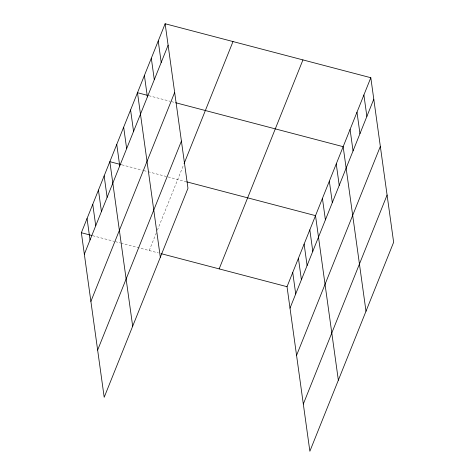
<?xml version="1.0" encoding="UTF-8"?>
<svg xmlns="http://www.w3.org/2000/svg" width="475" height="475" viewBox="0 0 475 475"><rect width="100%" height="100%" fill="white"/><g stroke="black" fill="none" stroke-linecap="round" stroke-linejoin="round"><path stroke-width="0.36" stroke-dasharray="2.38 1.78" d="M149.233 250.545L156.287 232.946M157.368 230.244L183.564 164.902M148.8 95.683L170.014 101.246M171.428 101.62L174.96 102.547M121.861 164.831L142.363 170.21M143.782 170.584L147.315 171.511M148.022 171.695L186.105 181.688M92.673 235.701L113.881 241.27M115.294 241.638L120.246 242.939M120.953 243.123L158.323 252.926"/><path stroke-width="0.71" d="M165.134 23.75L187.969 188.302L104.191 397.284L81.362 232.732L165.134 23.75L370.809 77.716L393.638 242.268L309.866 451.25L287.031 286.698L370.809 77.716M84.336 254.196L168.114 45.208M90.891 301.411L174.663 92.429M97.642 350.063L181.414 141.081M184.092 163.572L233.005 41.557M219.159 268.892L302.937 59.909M290.011 308.156L373.783 99.174M296.56 355.377L380.338 146.395M303.311 404.029L387.089 195.047M148.093 95.499L137.489 92.714L160.324 257.266M175.667 102.731L343.158 146.68L365.993 311.232M121.155 164.647L109.844 161.678L132.679 326.23M186.806 181.872L315.513 215.644L338.348 380.196M81.362 232.732L91.966 235.517M161.12 253.662L287.031 286.698M363.897 94.958L366.872 116.417M356.986 112.195L359.961 133.659M350.075 129.438L353.05 150.896M336.247 163.922L339.227 185.381M329.335 181.165L332.316 202.623M322.424 198.402L325.405 219.866M309.819 229.858L312.793 251.317M304.119 244.067L307.099 265.525M298.425 258.275L301.399 279.739M292.731 272.49L295.705 293.948M158.223 40.993L161.203 62.451M151.311 58.235L154.292 79.693M144.4 75.472L147.381 96.936M130.577 109.957L133.558 131.415M123.666 127.199L126.647 148.657M116.755 144.442L119.736 165.9M104.15 175.893L107.124 197.351M98.45 190.101L101.43 211.559M92.756 204.315L95.73 225.773M87.056 218.524L90.036 239.982"/></g></svg>
